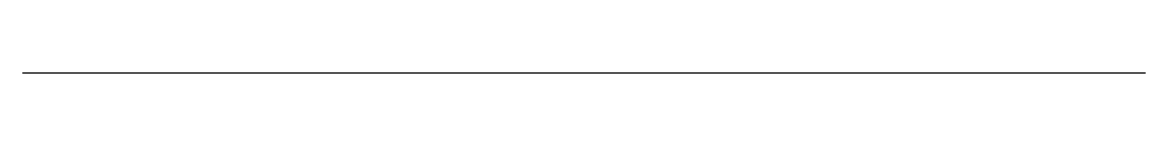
# Model space of a CAD drawing. Header units: metres. Extents: x 448050 to 448650, y 1825732 to 1825732.
import ezdxf

# ---------------------------------------------------------------- set-up
doc = ezdxf.new("R2010")
doc.units = ezdxf.units.M
doc.layers.add('STORM_DRAIN', color=7, linetype='Continuous')

msp = doc.modelspace()

# ---------------------------------------------------------------- linework, layer by layer
at = {"layer": 'STORM_DRAIN'}
msp.add_polyline3d([(448050, 1825732, -3.5), (448650, 1825732, -3.5)], dxfattribs=at)

doc.saveas('drawing.dxf')
